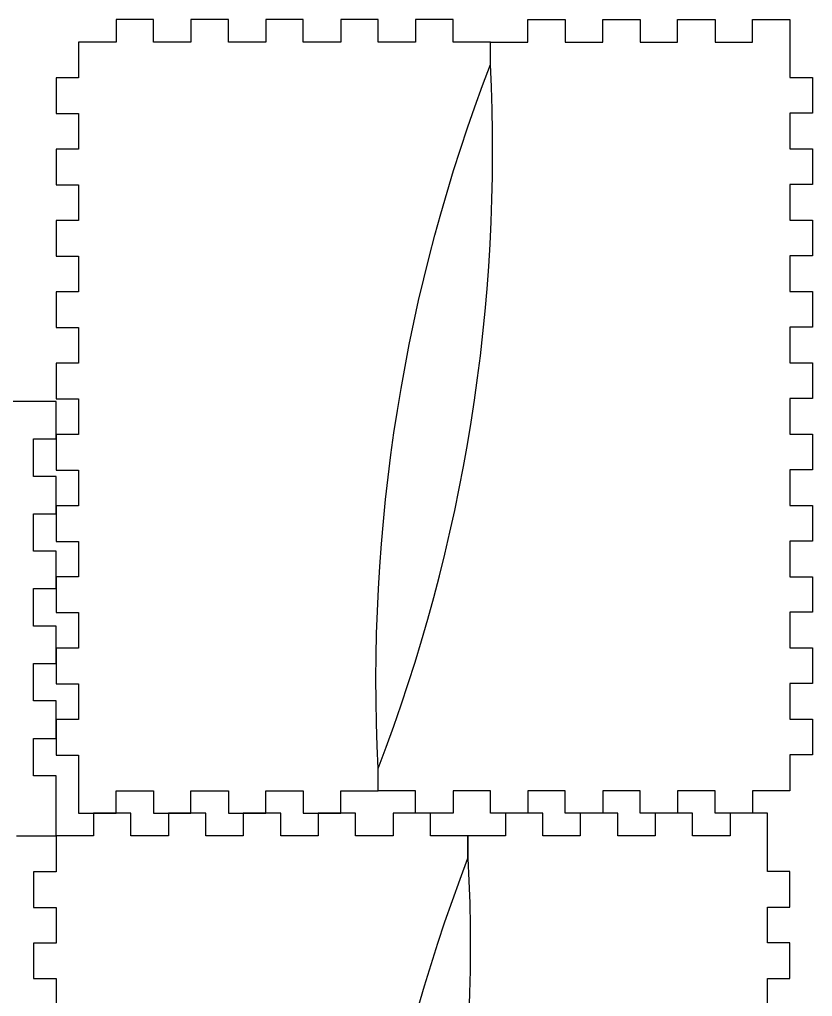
# Model space of a CAD drawing. Extents: x 4 to 389, y 10 to 269.
# Drawn here: x 283.1 to 389, y 131.9 to 262.3 of the extents above; entities that cross this region are included whole.
import ezdxf

# ---------------------------------------------------------------- set-up
doc = ezdxf.new("R2010")
doc.units = 0
doc.layers.get('0').update_dxf_attribs({"linetype": 'CONTINUOUS'})

msp = doc.modelspace()

# ---------------------------------------------------------------- linework, layer by layer
for points in [[(346.01, 259.33), (341.01, 259.33), (341.01, 262.33), (336.01, 262.33), (336.01, 259.33), (331.01, 259.33), (331.01, 262.33), (326.01, 262.33), (326.01, 259.33), (321.01, 259.33), (321.01, 262.33), (316.01, 262.33), (316.01, 259.33), (311.01, 259.33), (311.01, 262.33), (306.01, 262.33), (306.01, 259.33), (301.01, 259.33), (301.01, 262.33), (296.01, 262.33), (296.01, 259.33), (291.01, 259.33), (291.01, 254.53), (288.01, 254.53), (288.01, 249.77), (291.01, 249.77), (291.01, 245.01), (288.01, 245.01), (288.01, 240.25), (291.01, 240.25), (291.01, 235.49), (288.01, 235.49), (288.01, 230.73), (291.01, 230.73), (291.01, 225.97), (288.01, 225.97), (288.01, 221.21), (291.01, 221.21), (291.01, 216.45), (288.01, 216.45), (288.01, 211.69), (291.01, 211.69), (291.01, 206.93), (288.01, 206.93), (288.01, 202.17), (291.01, 202.17), (291.01, 197.41), (288.01, 197.41), (288.01, 192.65), (291.01, 192.65), (291.01, 187.89), (288.01, 187.89), (288.01, 183.13), (291.01, 183.13), (291.01, 178.37), (288.01, 178.37), (288.01, 173.61), (291.01, 173.61), (291.01, 168.85), (288.01, 168.85), (288.01, 164.09), (291.01, 164.09), (291.01, 156.33), (296.01, 156.33), (296.01, 159.33), (301.01, 159.33), (301.01, 156.33), (306.01, 156.33), (306.01, 159.33), (311.01, 159.33), (311.01, 156.33), (316.01, 156.33), (316.01, 159.33), (321.01, 159.33), (321.01, 156.33), (326.01, 156.33), (326.01, 159.33), (331.01, 159.33), (331.01, 162.33, -0.104848), (346.01, 256.33)], [(331.01, 162.33, 0.104848), (346.01, 256.33), (346.01, 259.33), (351.01, 259.33), (351.01, 262.33), (356.01, 262.33), (356.01, 259.33), (361.01, 259.33), (361.01, 262.33), (366.01, 262.33), (366.01, 259.33), (371.01, 259.33), (371.01, 262.33), (376.01, 262.33), (376.01, 259.33), (381.01, 259.33), (381.01, 262.33), (386.01, 262.33), (386.01, 254.57), (389.01, 254.57), (389.01, 249.81), (386.01, 249.81), (386.01, 245.05), (389.01, 245.05), (389.01, 240.29), (386.01, 240.29), (386.01, 235.53), (389.01, 235.53), (389.01, 230.77), (386.01, 230.77), (386.01, 226.01), (389.01, 226.01), (389.01, 221.25), (386.01, 221.25), (386.01, 216.49), (389.01, 216.49), (389.01, 211.73), (386.01, 211.73), (386.01, 206.97), (389.01, 206.97), (389.01, 202.21), (386.01, 202.21), (386.01, 197.45), (389.01, 197.45), (389.01, 192.69), (386.01, 192.69), (386.01, 187.93), (389.01, 187.93), (389.01, 183.17), (386.01, 183.17), (386.01, 178.41), (389.01, 178.41), (389.01, 173.65), (386.01, 173.65), (386.01, 168.89), (389.01, 168.89), (389.01, 164.13), (386.01, 164.13), (386.01, 159.33), (381.01, 159.33), (381.01, 156.33), (376.01, 156.33), (376.01, 159.33), (371.01, 159.33), (371.01, 156.33), (366.01, 156.33), (366.01, 159.33), (361.01, 159.33), (361.01, 156.33), (356.01, 156.33), (356.01, 159.33), (351.01, 159.33), (351.01, 156.33), (346.01, 156.33), (346.01, 159.33), (341.01, 159.33), (341.01, 156.33), (336.01, 156.33), (336.01, 159.33), (331.01, 159.33)], [(328.01, 56.33, -0.104848), (343.01, 150.33), (343.01, 153.33), (338.01, 153.33), (338.01, 156.33), (333.01, 156.33), (333.01, 153.33), (328.01, 153.33), (328.01, 156.33), (323.01, 156.33), (323.01, 153.33), (318.01, 153.33), (318.01, 156.33), (313.01, 156.33), (313.01, 153.33), (308.01, 153.33), (308.01, 156.33), (303.01, 156.33), (303.01, 153.33), (298.01, 153.33), (298.01, 156.33), (293.01, 156.33), (293.01, 153.33), (288.01, 153.33), (288.01, 148.53), (285.01, 148.53), (285.01, 143.77), (288.01, 143.77), (288.01, 139.01), (285.01, 139.01), (285.01, 134.25), (288.01, 134.25), (288.01, 129.49)], [(383.01, 129.53), (383.01, 134.29), (386.01, 134.29), (386.01, 139.05), (383.01, 139.05), (383.01, 143.81), (386.01, 143.81), (386.01, 148.57), (383.01, 148.57), (383.01, 156.33), (378.01, 156.33), (378.01, 153.33), (373.01, 153.33), (373.01, 156.33), (368.01, 156.33), (368.01, 153.33), (363.01, 153.33), (363.01, 156.33), (358.01, 156.33), (358.01, 153.33), (353.01, 153.33), (353.01, 156.33), (348.01, 156.33), (348.01, 153.33), (343.01, 153.33), (343.01, 150.33, -0.104848), (328.01, 56.33)]]:
    msp.add_lwpolyline(points, format="xyb")
msp.add_lwpolyline([(282.72, 153.33), (288.01, 153.33), (288.01, 161.33), (285.01, 161.33), (285.01, 166.33), (288.01, 166.33), (288.01, 171.33), (285.01, 171.33), (285.01, 176.33), (288.01, 176.33), (288.01, 181.33), (285.01, 181.33), (285.01, 186.33), (288.01, 186.33), (288.01, 191.33), (285.01, 191.33), (285.01, 196.33), (288.01, 196.33), (288.01, 201.33), (285.01, 201.33), (285.01, 206.33), (288.01, 206.33), (288.01, 211.33), (62.01, 211.33)])

doc.saveas('drawing.dxf')
